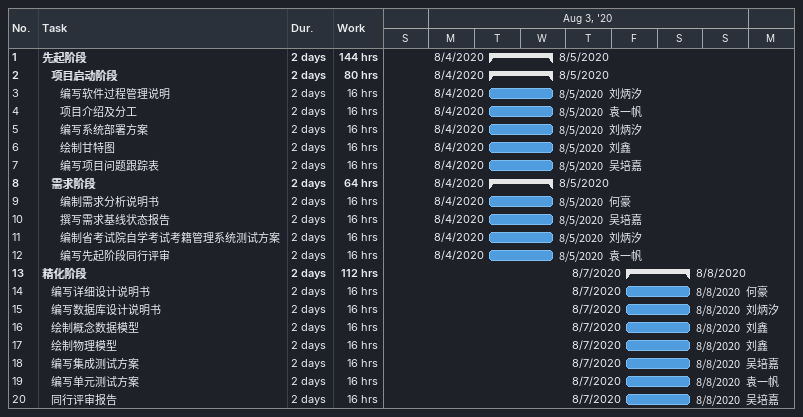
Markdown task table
| ID | Level | Task | Duration | Start | Finish | Resources | Work (h) |
|---|---|---|---|---|---|---|---|
| 1 | 1 | **先起阶段** | 2d | 2020-08-04 | 2020-08-05 |  | 144 |
| 2 | 2 | **项目启动阶段** | 2d | 2020-08-04 | 2020-08-05 |  | 80 |
| 3 | 3 | 编写软件过程管理说明 | 2d | 2020-08-04 | 2020-08-05 | 刘炳汐 | 16 |
| 4 | 3 | 项目介绍及分工 | 2d | 2020-08-04 | 2020-08-05 | 袁一帆 | 16 |
| 5 | 3 | 编写系统部署方案 | 2d | 2020-08-04 | 2020-08-05 | 刘炳汐 | 16 |
| 6 | 3 | 绘制甘特图 | 2d | 2020-08-04 | 2020-08-05 | 刘鑫 | 16 |
| 7 | 3 | 编写项目问题跟踪表 | 2d | 2020-08-04 | 2020-08-05 | 吴培嘉 | 16 |
| 8 | 2 | **需求阶段** | 2d | 2020-08-04 | 2020-08-05 |  | 64 |
| 9 | 3 | 编制需求分析说明书 | 2d | 2020-08-04 | 2020-08-05 | 何豪 | 16 |
| 10 | 3 | 撰写需求基线状态报告 | 2d | 2020-08-04 | 2020-08-05 | 吴培嘉 | 16 |
| 11 | 3 | 编制省考试院自学考试考籍管理系统测试方案 | 2d | 2020-08-04 | 2020-08-05 | 刘炳汐 | 16 |
| 12 | 3 | 编写先起阶段同行评审 | 2d | 2020-08-04 | 2020-08-05 | 袁一帆 | 16 |
| 13 | 1 | **精化阶段** | 2d | 2020-08-07 | 2020-08-08 |  | 112 |
| 14 | 2 | 编写详细设计说明书 | 2d | 2020-08-07 | 2020-08-08 | 何豪 | 16 |
| 15 | 2 | 编写数据库设计说明书 | 2d | 2020-08-07 | 2020-08-08 | 刘炳汐 | 16 |
| 16 | 2 | 绘制概念数据模型 | 2d | 2020-08-07 | 2020-08-08 | 刘鑫 | 16 |
| 17 | 2 | 绘制物理模型 | 2d | 2020-08-07 | 2020-08-08 | 刘鑫 | 16 |
| 18 | 2 | 编写集成测试方案 | 2d | 2020-08-07 | 2020-08-08 | 吴培嘉 | 16 |
| 19 | 2 | 编写单元测试方案 | 2d | 2020-08-07 | 2020-08-08 | 袁一帆 | 16 |
| 20 | 2 | 同行评审报告 | 2d | 2020-08-07 | 2020-08-08 | 吴培嘉 | 16 |
